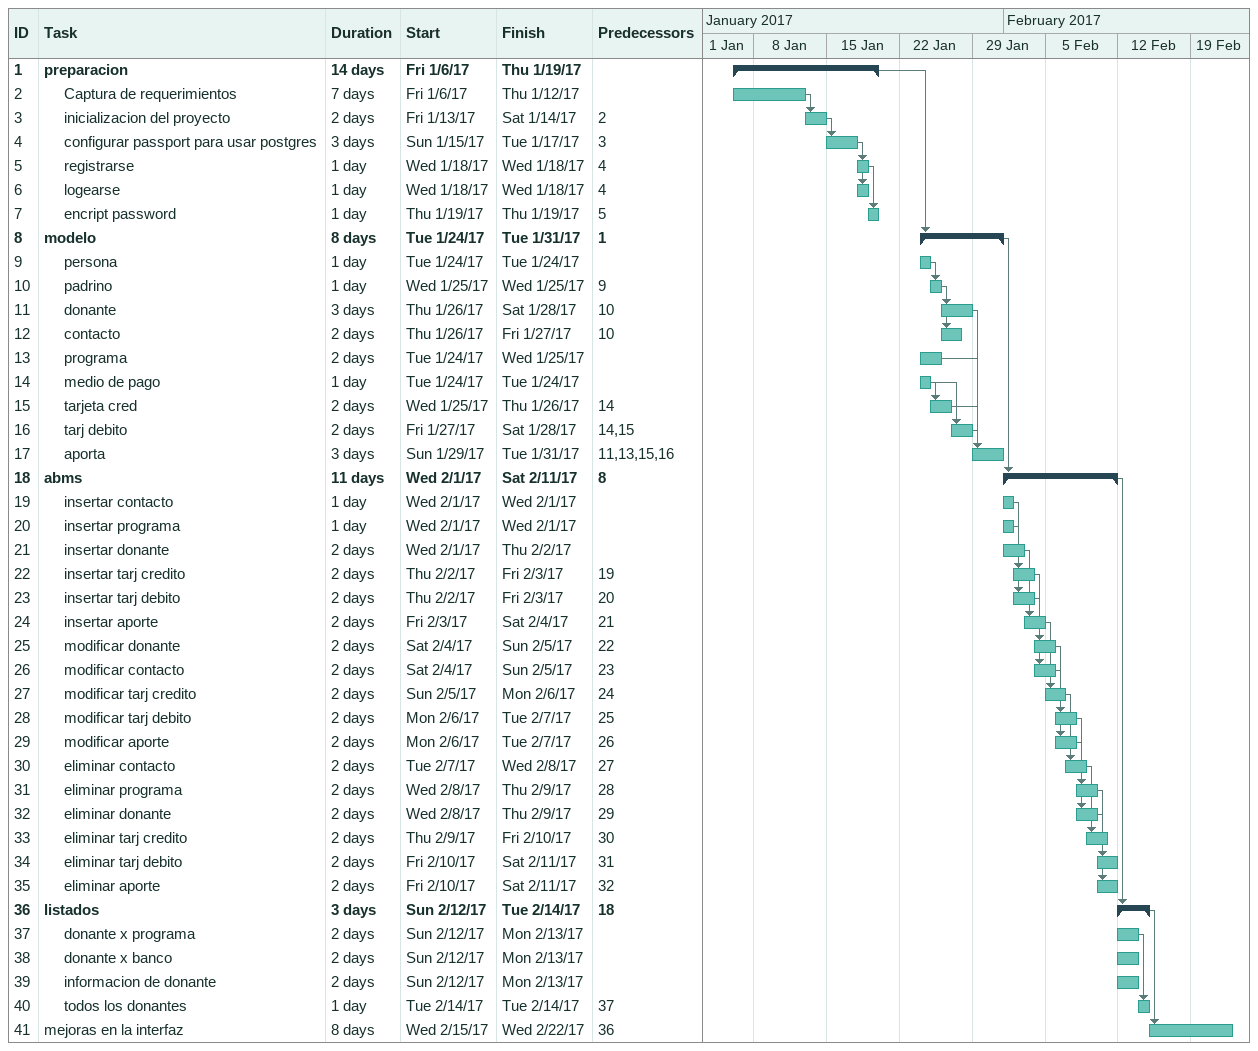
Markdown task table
| ID | Level | Task | Duration | Start | Finish | Predecessors |
|---|---|---|---|---|---|---|
| 1 | 1 | **preparacion** | 14d | 2017-01-06 | 2017-01-19 |  |
| 2 | 2 | Captura de requerimientos | 7d | 2017-01-06 | 2017-01-12 |  |
| 3 | 2 | inicializacion del proyecto | 2d | 2017-01-13 | 2017-01-14 | 2 |
| 4 | 2 | configurar passport para usar postgres | 3d | 2017-01-15 | 2017-01-17 | 3 |
| 5 | 2 | registrarse | 1d | 2017-01-18 | 2017-01-18 | 4 |
| 6 | 2 | logearse | 1d | 2017-01-18 | 2017-01-18 | 4 |
| 7 | 2 | encript password | 1d | 2017-01-19 | 2017-01-19 | 5 |
| 8 | 1 | **modelo** | 8d | 2017-01-24 | 2017-01-31 | 1 |
| 9 | 2 | persona | 1d | 2017-01-24 | 2017-01-24 |  |
| 10 | 2 | padrino | 1d | 2017-01-25 | 2017-01-25 | 9 |
| 11 | 2 | donante | 3d | 2017-01-26 | 2017-01-28 | 10 |
| 12 | 2 | contacto | 2d | 2017-01-26 | 2017-01-27 | 10 |
| 13 | 2 | programa | 2d | 2017-01-24 | 2017-01-25 |  |
| 14 | 2 | medio de pago | 1d | 2017-01-24 | 2017-01-24 |  |
| 15 | 2 | tarjeta cred | 2d | 2017-01-25 | 2017-01-26 | 14 |
| 16 | 2 | tarj debito | 2d | 2017-01-27 | 2017-01-28 | 14, 15 |
| 17 | 2 | aporta | 3d | 2017-01-29 | 2017-01-31 | 11, 13, 15, 16 |
| 18 | 1 | **abms** | 11d | 2017-02-01 | 2017-02-11 | 8 |
| 19 | 2 | insertar contacto | 1d | 2017-02-01 | 2017-02-01 |  |
| 20 | 2 | insertar programa | 1d | 2017-02-01 | 2017-02-01 |  |
| 21 | 2 | insertar donante | 2d | 2017-02-01 | 2017-02-02 |  |
| 22 | 2 | insertar tarj credito | 2d | 2017-02-02 | 2017-02-03 | 19 |
| 23 | 2 | insertar tarj debito | 2d | 2017-02-02 | 2017-02-03 | 20 |
| 24 | 2 | insertar aporte | 2d | 2017-02-03 | 2017-02-04 | 21 |
| 25 | 2 | modificar donante | 2d | 2017-02-04 | 2017-02-05 | 22 |
| 26 | 2 | modificar contacto | 2d | 2017-02-04 | 2017-02-05 | 23 |
| 27 | 2 | modificar tarj credito | 2d | 2017-02-05 | 2017-02-06 | 24 |
| 28 | 2 | modificar tarj debito | 2d | 2017-02-06 | 2017-02-07 | 25 |
| 29 | 2 | modificar aporte | 2d | 2017-02-06 | 2017-02-07 | 26 |
| 30 | 2 | eliminar contacto | 2d | 2017-02-07 | 2017-02-08 | 27 |
| 31 | 2 | eliminar programa | 2d | 2017-02-08 | 2017-02-09 | 28 |
| 32 | 2 | eliminar donante | 2d | 2017-02-08 | 2017-02-09 | 29 |
| 33 | 2 | eliminar tarj credito | 2d | 2017-02-09 | 2017-02-10 | 30 |
| 34 | 2 | eliminar tarj debito | 2d | 2017-02-10 | 2017-02-11 | 31 |
| 35 | 2 | eliminar aporte | 2d | 2017-02-10 | 2017-02-11 | 32 |
| 36 | 1 | **listados** | 3d | 2017-02-12 | 2017-02-14 | 18 |
| 37 | 2 | donante x programa | 2d | 2017-02-12 | 2017-02-13 |  |
| 38 | 2 | donante x banco | 2d | 2017-02-12 | 2017-02-13 |  |
| 39 | 2 | informacion de donante | 2d | 2017-02-12 | 2017-02-13 |  |
| 40 | 2 | todos los donantes | 1d | 2017-02-14 | 2017-02-14 | 37 |
| 41 | 1 | mejoras en la interfaz | 8d | 2017-02-15 | 2017-02-22 | 36 |
